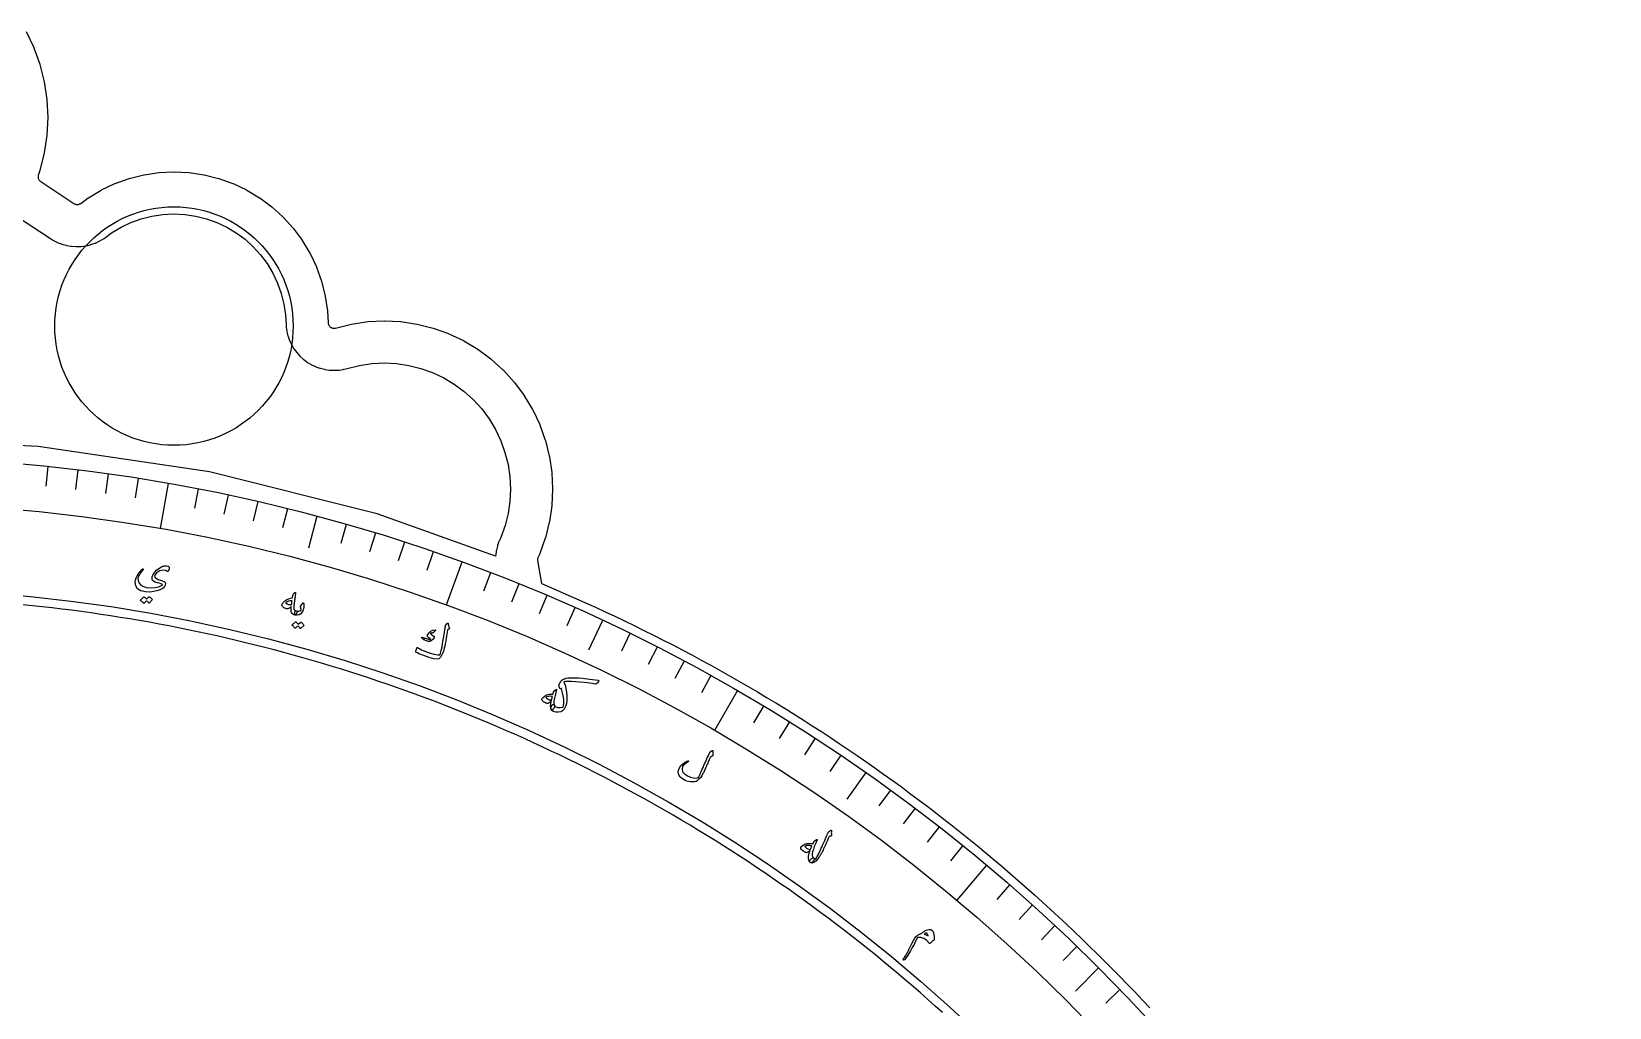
# Model space of a CAD drawing. Header units: millimetres. Extents: x -88 to 88, y -88 to 114.
# Drawn here: x 8.3 to 87.6, y 59.9 to 108.9 of the extents above; entities that cross this region are included whole.
import ezdxf

# ---------------------------------------------------------------- set-up
doc = ezdxf.new("R2010")
doc.units = ezdxf.units.MM
for name, color, linetype in [('CUT_INNER', 6, 'Continuous'), ('CUT_OUTER', 1, 'Continuous'), ('ENGRAVE', 7, 'Continuous'), ('ENGRAVE_FINE', 8, 'Continuous'), ('TEXT', 5, 'Continuous')]:
    doc.layers.add(name, color=color, linetype=linetype)

msp = doc.modelspace()

# ---------------------------------------------------------------- linework, layer by layer
at = {"layer": 'CUT_INNER'}
msp.add_lwpolyline([(54.0739, 59.6614), (53.7068, 59.9921), (53.3377, 60.3205), (52.9666, 60.6466), (52.5935, 60.9705), (52.2184, 61.292), (51.8413, 61.6113), (51.4623, 61.9282), (51.0813, 62.2428), (50.6985, 62.5551), (50.3137, 62.865), (49.927, 63.1725), (49.5384, 63.4777), (49.148, 63.7804), (48.7557, 64.0808), (48.3616, 64.3787), (47.9657, 64.6743), (47.568, 64.9674), (47.1684, 65.258), (46.7671, 65.5462), (46.3641, 65.8319), (45.9593, 66.1152), (45.5527, 66.3959), (45.1445, 66.6742), (44.7345, 66.9499), (44.3229, 67.2232), (43.9096, 67.4939), (43.4946, 67.762), (43.078, 68.0276), (42.6598, 68.2907), (42.24, 68.5511), (41.8185, 68.809), (41.3956, 69.0643), (40.971, 69.317), (40.5449, 69.5671), (40.1173, 69.8146), (39.6882, 70.0594), (39.2575, 70.3016), (38.8254, 70.5412), (38.3919, 70.7781), (37.9569, 71.0123), (37.5204, 71.2439), (37.0826, 71.4727), (36.6433, 71.6989), (36.2027, 71.9224), (35.7607, 72.1432), (35.3174, 72.3613), (34.8727, 72.5766), (34.4267, 72.7892), (33.9795, 72.9991), (33.5309, 73.2062), (33.0811, 73.4106), (32.63, 73.6122), (32.1777, 73.811), (31.7242, 74.007), (31.2695, 74.2003), (30.8137, 74.3908), (30.3566, 74.5784), (29.8985, 74.7633), (29.4392, 74.9454), (28.9787, 75.1246), (28.5172, 75.301), (28.0547, 75.4745), (27.591, 75.6453), (27.1264, 75.8131), (26.6607, 75.9781), (26.194, 76.1403), (25.7263, 76.2996), (25.2577, 76.456), (24.7881, 76.6095), (24.3175, 76.7602), (23.8461, 76.908), (23.3737, 77.0528), (22.9005, 77.1948), (22.4264, 77.3339), (21.9515, 77.47), (21.4757, 77.6032), (20.9991, 77.7336), (20.5218, 77.8609), (20.0437, 77.9854), (19.5648, 78.1069), (19.0851, 78.2255), (18.6048, 78.3411), (18.1238, 78.4538), (17.642, 78.5635), (17.1596, 78.6703), (16.6766, 78.7741), (16.1929, 78.875), (15.7087, 78.9728), (15.2238, 79.0677), (14.7384, 79.1597), (14.2524, 79.2486), (13.7659, 79.3346), (13.2788, 79.4175), (12.7913, 79.4975), (12.3032, 79.5745), (11.8147, 79.6485), (11.3258, 79.7195), (10.8364, 79.7875), (10.3467, 79.8525), (9.8565, 79.9145), (9.366, 79.9734), (8.8751, 80.0294), (8.3839, 80.0823), (7.8923, 80.1323)], dxfattribs=at)
msp.add_circle((15.488, 94.1173), 5.984, dxfattribs=at)
at = {"layer": 'CUT_OUTER'}
msp.add_lwpolyline([(8.0745, 108.8969), (8.4522, 108.0983), (8.4578, 108.0847), (8.7554, 107.253), (8.7597, 107.2389), (8.9744, 106.3819), (8.9772, 106.3675), (9.1069, 105.4937), (9.1083, 105.479), (9.1516, 104.5967), (9.1516, 104.582), (9.1083, 103.6996), (9.1069, 103.685), (8.9772, 102.8112), (8.9744, 102.7967), (8.7597, 101.9398), (8.7554, 101.9257), (8.6809, 101.7173), (8.6726, 101.6901), (8.6669, 101.6622), (8.6639, 101.6338), (8.6635, 101.6053), (8.6659, 101.5769), (8.671, 101.5489), (8.6787, 101.5215), (8.689, 101.4949), (8.7017, 101.4694), (8.7169, 101.4453), (8.7342, 101.4226), (8.7536, 101.4018), (8.7749, 101.3828), (8.7979, 101.366), (10.4623, 100.2657), (10.4886, 100.2502), (10.5163, 100.2374), (10.5452, 100.2275), (10.575, 100.2206), (10.6053, 100.2168), (10.6358, 100.216), (10.6663, 100.2184), (10.6963, 100.2239), (10.7257, 100.2324), (10.754, 100.2438), (10.781, 100.258), (10.8064, 100.275), (11.1797, 100.5518), (11.192, 100.56), (11.8312, 100.9431), (11.8442, 100.9501), (12.5178, 101.2687), (12.5314, 101.2743), (13.2331, 101.5254), (13.2472, 101.5297), (13.9701, 101.7107), (13.9845, 101.7136), (14.7217, 101.823), (14.7363, 101.8244), (15.4806, 101.861), (15.4954, 101.861), (16.2397, 101.8244), (16.2543, 101.823), (16.9915, 101.7136), (17.0059, 101.7107), (17.7288, 101.5297), (17.7429, 101.5254), (18.4446, 101.2743), (18.4582, 101.2687), (19.1318, 100.9501), (19.1448, 100.9431), (19.784, 100.56), (19.7963, 100.5518), (20.3948, 100.1079), (20.4062, 100.0986), (20.9584, 99.5981), (20.9688, 99.5877), (21.4692, 99.0355), (21.4786, 99.0242), (21.9225, 98.4256), (21.9307, 98.4134), (22.3138, 97.7741), (22.3207, 97.7612), (22.6394, 97.0875), (22.645, 97.0739), (22.8961, 96.3722), (22.9003, 96.3582), (23.0814, 95.6353), (23.0843, 95.6208), (23.1936, 94.8837), (23.1951, 94.869), (23.2233, 94.2939), (23.2262, 94.2646), (23.232, 94.2357), (23.2405, 94.2076), (23.2518, 94.1804), (23.2656, 94.1544), (23.282, 94.1299), (23.3007, 94.1072), (23.3215, 94.0863), (23.3443, 94.0677), (23.3687, 94.0513), (23.3947, 94.0374), (23.4219, 94.0262), (23.4501, 94.0176), (23.4789, 94.0119), (23.5082, 94.009), (23.5377, 94.009), (23.567, 94.0119), (23.5959, 94.0176), (24.3927, 94.2172), (24.4072, 94.2201), (25.2127, 94.3396), (25.2273, 94.341), (26.0406, 94.381), (26.0554, 94.381), (26.8687, 94.341), (26.8833, 94.3396), (27.6888, 94.2201), (27.7033, 94.2172), (28.4932, 94.0194), (28.5073, 94.0151), (29.274, 93.7407), (29.2876, 93.7351), (30.0237, 93.387), (30.0367, 93.38), (30.7351, 92.9614), (30.7474, 92.9532), (31.4014, 92.4681), (31.4128, 92.4588), (32.0162, 91.9119), (32.0266, 91.9015), (32.5734, 91.2981), (32.5828, 91.2868), (33.0679, 90.6327), (33.076, 90.6205), (33.4947, 89.922), (33.5016, 89.909), (33.8498, 89.1729), (33.8554, 89.1593), (34.1298, 88.3926), (34.134, 88.3785), (34.3319, 87.5886), (34.3348, 87.5742), (34.4542, 86.7687), (34.4557, 86.754), (34.4956, 85.9407), (34.4956, 85.926), (34.4557, 85.1126), (34.4542, 85.098), (34.3348, 84.2925), (34.3319, 84.2781), (34.134, 83.4882), (34.1298, 83.4741), (33.8554, 82.7074), (33.8498, 82.6938), (33.7693, 82.5236), (33.7577, 82.4955), (33.749, 82.4664), (33.7433, 82.4367), (33.7407, 82.4064), (33.7411, 82.3761), (33.7446, 82.346), (33.9368, 81.1925), (34.1744, 81.0932), (34.6713, 80.882), (35.1669, 80.6678), (35.6612, 80.4505), (36.1542, 80.2301), (36.6458, 80.0068), (37.136, 79.7804), (37.6248, 79.5511), (38.1123, 79.3187), (38.5982, 79.0834), (39.0827, 78.845), (39.5658, 78.6037), (40.0474, 78.3595), (40.5274, 78.1123), (41.0059, 77.8621), (41.4829, 77.6091), (41.9583, 77.3531), (42.4322, 77.0942), (42.9044, 76.8324), (43.375, 76.5677), (43.844, 76.3001), (44.3114, 76.0296), (44.7771, 75.7563), (45.241, 75.4801), (45.7033, 75.2011), (46.1639, 74.9193), (46.6227, 74.6346), (47.0798, 74.3471), (47.5351, 74.0568), (47.9886, 73.7638), (48.4403, 73.4679), (48.8902, 73.1693), (49.3382, 72.868), (49.7844, 72.5639), (50.2287, 72.257), (50.6711, 71.9475), (51.1116, 71.6352), (51.5502, 71.3202), (51.9869, 71.0026), (52.4215, 70.6823), (52.8543, 70.3593), (53.285, 70.0336), (53.7137, 69.7054), (54.1404, 69.3745), (54.565, 69.041), (54.9876, 68.7049), (55.4082, 68.3662), (55.8266, 68.0249), (56.243, 67.6811), (56.6572, 67.3347), (57.0693, 66.9858), (57.4792, 66.6344), (57.887, 66.2804), (58.2926, 65.924), (58.696, 65.5651), (59.0972, 65.2037), (59.4962, 64.8399), (59.8929, 64.4736), (60.2874, 64.1049), (60.6796, 63.7337), (61.0695, 63.3602), (61.4571, 62.9843), (61.8424, 62.606), (62.2254, 62.2254), (62.606, 61.8424), (62.9843, 61.4571), (63.3602, 61.0695), (63.7337, 60.6796), (64.1049, 60.2874), (64.4736, 59.8929)], dxfattribs=at)
at = {"layer": 'ENGRAVE'}
for points in [[(7.6332, 99.6042), (9.2975, 98.5039), (9.3887, 98.4469), (9.415, 98.4313), (9.6055, 98.3316), (9.6333, 98.3188), (9.8329, 98.239), (9.8618, 98.2291), (10.0686, 98.17), (10.0983, 98.1631), (10.31, 98.1253), (10.3403, 98.1215), (10.5547, 98.1054), (10.5853, 98.1046), (10.8002, 98.1105), (10.8307, 98.1128), (11.0439, 98.1405), (11.074, 98.1459), (11.2833, 98.1951), (11.3126, 98.2036), (11.5159, 98.2738), (11.5442, 98.2852), (11.7393, 98.3757), (11.7663, 98.39), (11.9511, 98.4998), (11.9766, 98.5167), (12.0645, 98.5786), (12.3553, 98.7943), (12.8297, 99.0792), (13.3289, 99.3159), (13.8488, 99.5025), (14.3846, 99.6372), (14.9309, 99.7188), (15.4827, 99.7464), (16.0344, 99.7198), (16.5809, 99.6393), (17.1169, 99.5056), (17.6372, 99.32), (18.1368, 99.0843), (18.6109, 98.8007), (19.0549, 98.4721), (19.4646, 98.1015), (19.836, 97.6925), (20.1654, 97.2491), (20.4499, 96.7756), (20.6866, 96.2764), (20.8732, 95.7565), (21.0079, 95.2208), (21.0895, 94.6741), (21.114, 94.1877), (21.1215, 94.0869), (21.1244, 94.0576), (21.1548, 93.8526), (21.1605, 93.8237), (21.2109, 93.6226), (21.2194, 93.5945), (21.2893, 93.3993), (21.3005, 93.3721), (21.3891, 93.1848), (21.403, 93.1588), (21.5096, 92.981), (21.5259, 92.9565), (21.6494, 92.7901), (21.6681, 92.7673), (21.8073, 92.6137), (21.8281, 92.5929), (21.9817, 92.4537), (22.0044, 92.4351), (22.1709, 92.3116), (22.1954, 92.2952), (22.3731, 92.1887), (22.3991, 92.1748), (22.5865, 92.0862), (22.6137, 92.0749), (22.8088, 92.0051), (22.837, 91.9966), (23.038, 91.9462), (23.0669, 91.9404), (23.2719, 91.91), (23.3012, 91.9072), (23.5082, 91.897), (23.5377, 91.897), (23.7447, 91.9072), (23.774, 91.91), (23.979, 91.9404), (24.0079, 91.9462), (24.109, 91.9689), (24.8062, 92.1435), (25.4218, 92.2354), (26.0425, 92.2664), (26.6633, 92.2365), (27.2781, 92.1458), (27.8811, 91.9953), (28.4665, 91.7865), (29.0285, 91.5212), (29.5619, 91.2022), (30.0614, 90.8324), (30.5223, 90.4154), (30.94, 89.9553), (31.3107, 89.4564), (31.6307, 88.9236), (31.8969, 88.362), (32.1068, 87.777), (32.2583, 87.1743), (32.3501, 86.5596), (32.3811, 85.9388), (32.3511, 85.3181), (32.2605, 84.7032), (32.11, 84.1002), (31.9002, 83.5122), (31.8569, 83.4198), (31.8168, 83.3289), (31.8053, 83.3008), (31.7339, 83.0996), (31.7253, 83.0705), (31.6746, 82.863), (31.6689, 82.8332), (31.6395, 82.6217), (31.6368, 82.5915), (31.6357, 82.5619), (25.6902, 84.6892), (17.2655, 86.7995), (8.6745, 88.0738), (0, 88.5)], [(15.2031, 86.2211), (14.803, 83.9523)], [(22.6599, 84.568), (22.234, 82.9784)], [(29.9443, 82.2712), (29.1563, 80.1063)], [(37.0007, 79.3483), (36.3053, 77.8569)], [(43.7756, 75.8216), (42.6237, 73.8264)], [(50.2173, 71.7177), (49.2734, 70.3697)], [(56.2768, 67.0681), (54.7959, 65.3033)], [(61.908, 61.908), (60.7444, 60.7444)]]:
    msp.add_lwpolyline(points, dxfattribs=at)
for radius in [87.5512, 85.2474, 80.9688]:
    msp.add_circle((0, 0), radius, dxfattribs=at)
at = {"layer": 'ENGRAVE_FINE'}
for points in [[(9.1516, 87.0716), (9.0484, 86.0896)], [(10.6698, 86.8986), (10.5495, 85.9186)], [(12.1848, 86.6992), (12.0474, 85.7214)], [(13.696, 86.4733), (13.5416, 85.4981)], [(16.7056, 85.9426), (16.5172, 84.9734)], [(18.2029, 85.638), (17.9976, 84.6722)], [(19.6947, 85.3073), (19.4726, 84.3452)], [(21.1806, 84.9506), (20.9417, 83.9925)], [(24.1324, 84.1596), (23.8602, 83.2105)], [(25.5975, 83.7256), (25.3088, 82.7814)], [(27.0548, 83.2661), (26.7497, 82.3271)], [(28.5039, 82.7813), (28.1824, 81.8477)], [(31.3755, 81.7361), (31.0217, 80.8143)], [(32.7973, 81.1761), (32.4274, 80.2606)], [(34.209, 80.5913), (33.8232, 79.6824)], [(35.6103, 79.982), (35.2087, 79.08)], [(38.3799, 78.6905), (37.9471, 77.8031)], [(39.7474, 78.0087), (39.2992, 77.1289)], [(41.1028, 77.3031), (40.6393, 76.4313)], [(42.4457, 76.574), (41.967, 75.7104)], [(45.0922, 75.046), (44.5837, 74.1997)], [(46.3951, 74.2476), (45.8718, 73.4103)], [(47.6838, 73.4266), (47.146, 72.5985)], [(48.958, 72.5832), (48.4059, 71.7647)], [(51.4613, 70.8304), (50.8809, 70.0316)], [(52.6896, 69.9215), (52.0954, 69.133)], [(53.9019, 68.9913), (53.294, 68.2132)], [(55.0978, 68.0401), (54.4764, 67.2727)], [(57.4388, 66.0757), (56.791, 65.3306)], [(58.5832, 65.0632), (57.9225, 64.3295)], [(59.7098, 64.0309), (59.0364, 63.3088)], [(60.8182, 62.9791), (60.1323, 62.2688)], [(62.9791, 60.8182), (62.2688, 60.1323)]]:
    msp.add_lwpolyline(points, dxfattribs=at)
at = {"layer": 'TEXT'}
for points in [[(15.1486, 81.8037), (15.0749, 81.8444), (14.9873, 81.8616), (14.8861, 81.8552), (14.7712, 81.8252), (14.6956, 81.7904), (14.6296, 81.7444), (14.5732, 81.6873), (14.5265, 81.619), (14.5206, 81.6048), (14.5175, 81.5894), (14.5174, 81.5729), (14.5202, 81.5552), (14.5493, 81.4965), (14.6067, 81.446), (14.6923, 81.4034), (14.806, 81.3687), (14.9184, 81.3355), (14.9976, 81.2979), (15.0435, 81.2561), (15.0562, 81.2101), (15.042, 81.1214), (15.0102, 81.046), (14.9606, 80.9838), (14.8934, 80.9349), (14.6922, 80.8445), (14.4856, 80.7882), (14.2735, 80.7658), (14.0555, 80.7773), (13.8251, 80.8339), (13.6626, 80.9346), (13.5677, 81.0797), (13.5406, 81.2695), (13.5538, 81.3689), (13.5859, 81.474), (13.637, 81.5846), (13.7071, 81.7007), (13.7302, 81.7324), (13.7534, 81.7629), (13.777, 81.792), (13.8008, 81.8198), (13.825, 81.8464), (13.8499, 81.872), (13.8753, 81.8966), (13.9014, 81.9201), (13.9149, 81.9293), (13.926, 81.9321), (13.9348, 81.9284), (13.9412, 81.9183), (13.9437, 81.9066), (13.9429, 81.8955), (13.9388, 81.885), (13.9313, 81.875), (13.8042, 81.7312), (13.7207, 81.5961), (13.6806, 81.47), (13.6835, 81.3528), (13.7342, 81.2214), (13.8238, 81.1194), (13.9522, 81.0468), (14.1196, 81.0035), (14.3401, 80.9827), (14.544, 80.9927), (14.7314, 81.0338), (14.9024, 81.1059), (14.9132, 81.1127), (14.9182, 81.1205), (14.9175, 81.1294), (14.9111, 81.1393), (14.8816, 81.161), (14.8279, 81.1846), (14.7499, 81.21), (14.6477, 81.2373), (14.5444, 81.2693), (14.4681, 81.3082), (14.4188, 81.3541), (14.3966, 81.4071), (14.3923, 81.4655), (14.3987, 81.5249), (14.4159, 81.5851), (14.4439, 81.6462), (14.5203, 81.7625), (14.616, 81.865), (14.7311, 81.9536), (14.8657, 82.0282), (14.901, 82.0453), (14.9348, 82.0594), (14.9673, 82.0707), (14.9982, 82.0792), (15.0276, 82.0849), (15.0552, 82.0881), (15.0812, 82.0888), (15.1054, 82.087), (15.1966, 82.0613), (15.246, 82.0103), (15.2536, 81.9343), (15.2194, 81.8332), (15.203, 81.8073), (15.1857, 81.7937), (15.1676, 81.7926), (15.1486, 81.8037)], [(14.2215, 80.5283), (14.225, 80.5308), (14.2295, 80.5319), (14.235, 80.5316), (14.2415, 80.5298), (14.2634, 80.5167), (14.2844, 80.5028), (14.3045, 80.4882), (14.3237, 80.4727), (14.3421, 80.4563), (14.3599, 80.4388), (14.3769, 80.4201), (14.3933, 80.4003), (14.3961, 80.3946), (14.3968, 80.389), (14.3954, 80.3835), (14.3918, 80.3781), (14.2446, 80.2143), (14.241, 80.2124), (14.2364, 80.2133), (14.2308, 80.2168), (14.224, 80.223), (14.2196, 80.2284), (14.2122, 80.236), (14.2018, 80.2459), (14.1885, 80.258), (14.172, 80.2725), (14.1523, 80.2897), (14.1294, 80.3094), (14.1032, 80.3317), (13.9877, 80.2045), (13.9828, 80.2009), (13.9772, 80.2008), (13.9711, 80.2042), (13.9643, 80.2111), (13.9585, 80.2171), (13.9492, 80.2262), (13.9364, 80.2385), (13.9202, 80.2538), (13.9003, 80.2722), (13.8762, 80.2938), (13.8482, 80.3187), (13.816, 80.3467), (13.8129, 80.351), (13.8119, 80.3549), (13.813, 80.3584), (13.8161, 80.3616), (13.9637, 80.5185), (13.9672, 80.521), (13.9717, 80.5221), (13.9772, 80.5218), (13.9836, 80.52), (14.0025, 80.51), (14.0206, 80.4989), (14.0379, 80.4869), (14.0544, 80.474), (14.0701, 80.4602), (14.0851, 80.4458), (14.0994, 80.4307), (14.1129, 80.415)], [(21.5603, 80.737), (21.5783, 80.7481), (21.5899, 80.7469), (21.5949, 80.7335), (21.5935, 80.7077), (21.5912, 80.6926), (21.5883, 80.6716), (21.5848, 80.6446), (21.5806, 80.6118), (21.5757, 80.5729), (21.5696, 80.5275), (21.5625, 80.4758), (21.5542, 80.4176), (21.5462, 80.3604), (21.5389, 80.3093), (21.5325, 80.2641), (21.5268, 80.2249), (21.522, 80.1919), (21.5181, 80.1652), (21.5151, 80.1447), (21.513, 80.1305), (21.5019, 80.0407), (21.5013, 79.9687), (21.5112, 79.9145), (21.5317, 79.8783), (21.5485, 79.8618), (21.5705, 79.848), (21.5977, 79.837), (21.6301, 79.8287), (21.6484, 79.8204), (21.6605, 79.8071), (21.6665, 79.7887), (21.6663, 79.7654), (21.6613, 79.7385), (21.6532, 79.7122), (21.642, 79.6864), (21.6278, 79.661), (21.6128, 79.6403), (21.5986, 79.6256), (21.585, 79.6172), (21.5722, 79.6149), (21.5105, 79.6323), (21.4602, 79.6579), (21.4214, 79.692), (21.3939, 79.7344), (21.3763, 79.7905), (21.3681, 79.8604), (21.3691, 79.944), (21.3796, 80.0414), (21.3309, 79.9934), (21.2848, 79.9578), (21.2415, 79.9345), (21.2008, 79.9235), (21.1702, 79.9238), (21.1359, 79.9298), (21.0976, 79.9417), (21.0555, 79.9593), (21.0121, 79.9819), (20.9766, 80.0042), (20.9489, 80.0264), (20.9291, 80.0484), (20.9149, 80.073), (20.9075, 80.0967), (20.9068, 80.1196), (20.9129, 80.1417), (20.9256, 80.168), (20.943, 80.1962), (20.965, 80.2264), (20.9917, 80.2585), (21.0204, 80.2903), (21.0447, 80.3152), (21.0648, 80.3333), (21.0805, 80.3446), (21.1621, 80.3862), (21.2489, 80.4225), (21.3408, 80.4535), (21.4377, 80.4793), (21.4467, 80.5258), (21.455, 80.5658), (21.4625, 80.5993), (21.4692, 80.6263), (21.4765, 80.6485), (21.486, 80.6677), (21.4975, 80.6837), (21.511, 80.6967)], [(21.4158, 80.3298), (21.3215, 80.3232), (21.2386, 80.3062), (21.167, 80.2788), (21.1067, 80.241), (21.1018, 80.235), (21.1003, 80.2287), (21.1022, 80.2222), (21.1076, 80.2154), (21.1297, 80.1982), (21.1544, 80.183), (21.182, 80.1698), (21.2122, 80.1585), (21.2452, 80.1492), (21.281, 80.1418), (21.3195, 80.1365), (21.3608, 80.133), (21.3674, 80.1333), (21.3747, 80.1351), (21.3827, 80.1382), (21.3914, 80.1427), (21.3951, 80.1626), (21.3987, 80.1834), (21.4021, 80.2053), (21.4052, 80.2282), (21.4082, 80.252), (21.4109, 80.277), (21.4134, 80.3029), (21.4158, 80.3298)], [(21.8506, 80.0774), (21.9574, 80.2064), (21.9717, 80.2199), (21.9837, 80.2228), (21.9934, 80.2152), (22.0009, 80.197), (22.01, 80.1463), (22.0138, 80.0949), (22.0123, 80.0429), (22.0055, 79.9903), (21.9932, 79.9368), (21.9751, 79.8822), (21.9513, 79.8264), (21.9218, 79.7695), (21.8547, 79.6785), (21.7741, 79.6225), (21.68, 79.6013), (21.5722, 79.6149), (21.5623, 79.6257), (21.5562, 79.6518), (21.5539, 79.693), (21.5553, 79.7495), (21.5593, 79.7789), (21.5664, 79.802), (21.5765, 79.8189), (21.5897, 79.8295), (21.5987, 79.8325), (21.6085, 79.8333), (21.619, 79.8321), (21.6301, 79.8287), (21.6963, 79.813), (21.7569, 79.8109), (21.812, 79.8223), (21.8617, 79.8473), (21.8642, 79.8496), (21.8658, 79.8532), (21.8665, 79.8579), (21.8662, 79.8639), (21.8661, 79.9), (21.8616, 79.9379), (21.8529, 79.9776), (21.8398, 80.0191), (21.836, 80.0345), (21.8366, 80.0493), (21.8414, 80.0636), (21.8506, 80.0774)], [(21.8501, 79.2507), (21.8538, 79.2528), (21.8584, 79.2535), (21.8639, 79.2526), (21.8702, 79.2502), (21.8909, 79.2351), (21.9107, 79.2193), (21.9294, 79.2027), (21.9472, 79.1855), (21.9641, 79.1674), (21.9802, 79.1483), (21.9955, 79.1281), (22.0101, 79.1068), (22.0124, 79.1009), (22.0125, 79.0952), (22.0106, 79.0899), (22.0065, 79.0848), (21.8439, 78.9358), (21.8402, 78.9342), (21.8357, 78.9355), (21.8303, 78.9395), (21.8242, 78.9463), (21.8202, 78.9521), (21.8136, 78.9604), (21.8041, 78.9713), (21.7919, 78.9846), (21.7767, 79.0007), (21.7586, 79.0196), (21.7375, 79.0415), (21.7134, 79.0662), (21.5859, 78.9506), (21.5807, 78.9474), (21.5751, 78.9478), (21.5693, 78.9518), (21.5632, 78.9593), (21.5579, 78.9659), (21.5494, 78.9758), (21.5378, 78.9892), (21.523, 79.006), (21.5048, 79.0263), (21.4828, 79.0501), (21.457, 79.0775), (21.4274, 79.1085), (21.4247, 79.113), (21.4241, 79.117), (21.4255, 79.1205), (21.4289, 79.1234), (21.5912, 79.2655), (21.5949, 79.2676), (21.5995, 79.2683), (21.605, 79.2675), (21.6113, 79.2651), (21.6292, 79.2533), (21.6463, 79.2406), (21.6625, 79.227), (21.6778, 79.2125), (21.6922, 79.1973), (21.7059, 79.1815), (21.7188, 79.1651), (21.7309, 79.1482)], [(29.2545, 79.1788), (29.2586, 79.1492), (29.2637, 79.1206), (29.2699, 79.0932), (29.2771, 79.0668), (29.2856, 79.0414), (29.2954, 79.017), (29.3065, 78.9936), (29.319, 78.9712), (29.3228, 78.9598), (29.3214, 78.9487), (29.3147, 78.9379), (29.3028, 78.9274), (29.235, 78.8738), (29.2281, 78.8678), (29.2228, 78.8625), (29.2191, 78.858), (29.217, 78.8542), (29.1861, 78.6528), (29.1566, 78.4713), (29.1288, 78.3097), (29.1027, 78.1681), (29.0782, 78.0464), (29.0553, 77.9451), (29.0339, 77.864), (29.0142, 77.8031), (28.972, 77.6901), (28.9567, 77.6551), (28.9395, 77.6205), (28.9206, 77.5864), (28.8999, 77.5529), (28.8773, 77.5199), (28.8526, 77.4874), (28.8259, 77.4556), (28.7971, 77.4244), (28.7076, 77.3954), (28.5414, 77.4147), (28.2984, 77.4818), (27.9782, 77.5959), (27.8796, 77.6353), (27.7892, 77.6742), (27.7071, 77.7127), (27.6332, 77.7507), (27.6272, 77.7563), (27.6238, 77.7626), (27.6229, 77.7696), (27.6245, 77.7773), (27.635, 77.8136), (27.6448, 77.8465), (27.654, 77.8761), (27.6624, 77.9023), (27.6702, 77.9255), (27.6775, 77.9459), (27.6844, 77.9635), (27.6907, 77.9784), (27.6948, 77.9866), (27.6995, 77.9903), (27.7049, 77.9895), (27.711, 77.9843), (27.7593, 77.9487), (27.8246, 77.9118), (27.9071, 77.8736), (28.0067, 77.8341), (28.3075, 77.7254), (28.5477, 77.6537), (28.7277, 77.6196), (28.8476, 77.6236), (28.8735, 77.6938), (28.9066, 77.8267), (28.9469, 78.0223), (28.994, 78.2806), (29.0389, 78.5401), (29.0719, 78.7366), (29.0932, 78.8703), (29.1028, 78.941), (29.1048, 78.9606), (29.1068, 78.9789), (29.1086, 78.9959), (29.1102, 79.0117), (29.1117, 79.0261), (29.1129, 79.0389), (29.1139, 79.0502), (29.1146, 79.0599), (29.1176, 79.0806), (29.1238, 79.0992), (29.1331, 79.1155), (29.1457, 79.1298), (29.2227, 79.2011), (29.2285, 79.2056), (29.2339, 79.2081), (29.2389, 79.2084), (29.2434, 79.2065), (29.2479, 79.2014), (29.2512, 79.1951), (29.2534, 79.1876), (29.2545, 79.1788)], [(28.6072, 78.8706), (28.6114, 78.8685), (28.6146, 78.8654), (28.6167, 78.8613), (28.6179, 78.8563), (28.6175, 78.8524), (28.6163, 78.8483), (28.6145, 78.8443), (28.612, 78.8401), (28.5185, 78.7353), (28.508, 78.725), (28.4982, 78.7177), (28.4893, 78.7134), (28.481, 78.7122), (28.4487, 78.7145), (28.4198, 78.7127), (28.3944, 78.7067), (28.3724, 78.6965), (28.3662, 78.6892), (28.3673, 78.6787), (28.3758, 78.6648), (28.3917, 78.6476), (28.4032, 78.6384), (28.4151, 78.6294), (28.4276, 78.6204), (28.4407, 78.6116), (28.4544, 78.6029), (28.469, 78.5942), (28.4844, 78.5855), (28.5006, 78.5768), (28.5509, 78.5309), (28.5516, 78.4738), (28.5028, 78.4057), (28.4045, 78.3263), (28.3683, 78.3052), (28.3351, 78.2906), (28.3048, 78.2824), (28.2776, 78.2806), (28.2498, 78.2846), (28.2133, 78.2953), (28.1681, 78.3127), (28.1141, 78.3369), (28.0868, 78.3498), (28.0612, 78.363), (28.0374, 78.3766), (28.0153, 78.3906), (27.9948, 78.4044), (27.9758, 78.4177), (27.9582, 78.4305), (27.9421, 78.4428), (27.9331, 78.453), (27.9277, 78.463), (27.9257, 78.4726), (27.9273, 78.4821), (27.932, 78.4907), (27.9386, 78.4956), (27.9473, 78.497), (27.958, 78.4946), (27.9912, 78.4852), (28.0287, 78.474), (28.0705, 78.4609), (28.1165, 78.4458), (28.2023, 78.4178), (28.2704, 78.399), (28.3209, 78.3895), (28.3537, 78.3892), (28.3584, 78.3906), (28.3618, 78.3935), (28.3637, 78.3979), (28.3642, 78.4037), (28.3633, 78.4078), (28.3607, 78.4122), (28.3561, 78.4169), (28.3497, 78.422), (28.2881, 78.4626), (28.2628, 78.4809), (28.2424, 78.5), (28.2269, 78.52), (28.2163, 78.5408), (28.209, 78.5633), (28.2076, 78.5844), (28.2119, 78.6041), (28.2219, 78.6224), (28.3115, 78.738), (28.4056, 78.8179), (28.5042, 78.8621), (28.6072, 78.8706)], [(36.7784, 76.3429), (36.8033, 76.3359), (36.815, 76.3233), (36.8135, 76.305), (36.7988, 76.2812), (36.7269, 76.1956), (36.7073, 76.1744), (36.6886, 76.1595), (36.6709, 76.1509), (36.6542, 76.1487), (36.3604, 76.1888), (36.0933, 76.2211), (35.853, 76.246), (35.6395, 76.2636), (35.4528, 76.2739), (35.2931, 76.2764), (35.1604, 76.2716), (35.0547, 76.2593), (35.1191, 76.0942), (35.1677, 75.9226), (35.2006, 75.7445), (35.2179, 75.5601), (35.2163, 75.3551), (35.191, 75.176), (35.1424, 75.0228), (35.0705, 74.8954), (35.0277, 74.8431), (34.9866, 74.8029), (34.9471, 74.7748), (34.9093, 74.7589), (34.7723, 74.7359), (34.6523, 74.7401), (34.549, 74.7716), (34.4625, 74.8305), (34.4318, 74.87), (34.4177, 74.9174), (34.4199, 74.9729), (34.4386, 75.0365), (34.4609, 75.0838), (34.485, 75.1154), (34.511, 75.1312), (34.5389, 75.1313), (34.5502, 75.1254), (34.563, 75.1147), (34.5773, 75.0993), (34.5932, 75.0792), (34.6651, 75.0104), (34.7616, 74.9729), (34.8827, 74.9665), (35.0286, 74.9911), (35.0585, 75.1824), (35.055, 75.4004), (35.0177, 75.6451), (34.9462, 75.9164), (34.943, 75.9218), (34.9384, 75.9248), (34.9324, 75.9253), (34.9249, 75.9235), (34.8909, 75.9148), (34.8832, 75.9134), (34.8767, 75.9152), (34.8714, 75.9202), (34.8671, 75.9284), (34.8142, 76.0989), (34.8159, 76.1093), (34.8247, 76.1306), (34.8405, 76.163), (34.8634, 76.2063), (34.8892, 76.2516), (34.913, 76.2878), (34.9346, 76.3148), (34.954, 76.3326), (34.983, 76.3534), (35.0115, 76.3719), (35.0395, 76.3884), (35.067, 76.4026), (35.0942, 76.4149), (35.121, 76.4252), (35.1475, 76.4337), (35.1736, 76.4403), (35.2935, 76.457), (35.4365, 76.4657), (35.6025, 76.4663), (35.7915, 76.4588), (36.0036, 76.4429), (36.2388, 76.4184), (36.4971, 76.3852), (36.7784, 76.3429)], [(34.5932, 75.0792), (34.6029, 75.0478), (34.5993, 75.012), (34.5826, 74.9717), (34.5528, 74.9271), (34.5117, 74.8804), (34.4785, 74.8536), (34.453, 74.8465), (34.4353, 74.8592), (34.4049, 74.9377), (34.3955, 75.0407), (34.4069, 75.1683), (34.4392, 75.3205), (34.3777, 75.2505), (34.324, 75.2026), (34.278, 75.1769), (34.2399, 75.1733), (34.2223, 75.1778), (34.2038, 75.1837), (34.1845, 75.1909), (34.1643, 75.1996), (34.1432, 75.2093), (34.1213, 75.2198), (34.0986, 75.231), (34.0749, 75.2429), (34.0343, 75.2661), (34.0033, 75.2867), (33.9818, 75.3047), (33.9699, 75.32), (33.9595, 75.3543), (33.9573, 75.3844), (33.9633, 75.4106), (33.9776, 75.4326), (34.0448, 75.4972), (34.1002, 75.5461), (34.1439, 75.5794), (34.1759, 75.597), (34.2138, 75.6102), (34.2529, 75.6216), (34.2929, 75.6311), (34.3341, 75.6388), (34.3766, 75.6447), (34.4208, 75.6487), (34.4668, 75.6509), (34.5145, 75.6513), (34.5431, 75.7438), (34.5491, 75.7629), (34.5564, 75.779), (34.5651, 75.7921), (34.5752, 75.8022), (34.6684, 75.8814), (34.684, 75.8893), (34.693, 75.8844), (34.6953, 75.8665), (34.6912, 75.8358), (34.665, 75.7438), (34.6416, 75.6592), (34.6208, 75.582), (34.6028, 75.5122), (34.5877, 75.4498), (34.576, 75.3948), (34.5678, 75.3473), (34.5629, 75.3071), (34.56, 75.2382), (34.564, 75.1772), (34.5751, 75.1242), (34.5932, 75.0792)], [(34.4871, 75.5259), (34.3815, 75.5351), (34.2908, 75.5301), (34.215, 75.5107), (34.1541, 75.4772), (34.1659, 75.4583), (34.1836, 75.4395), (34.2069, 75.4208), (34.2361, 75.4022), (34.2537, 75.3932), (34.2718, 75.3849), (34.2903, 75.3773), (34.3093, 75.3702), (34.3289, 75.3641), (34.3492, 75.3592), (34.3702, 75.3554), (34.3919, 75.3529), (34.4202, 75.3572), (34.4433, 75.3768), (34.4612, 75.4115), (34.4739, 75.4615), (34.4778, 75.4855), (34.4812, 75.5042), (34.4843, 75.5177), (34.4871, 75.5259)], [(42.5079, 72.8177), (42.5154, 72.822), (42.523, 72.8238), (42.5306, 72.8231), (42.5382, 72.8199), (42.5445, 72.8146), (42.5483, 72.8076), (42.5497, 72.7988), (42.5486, 72.7882), (42.5402, 72.7277), (42.537, 72.6731), (42.539, 72.6243), (42.5462, 72.5814), (42.5473, 72.5668), (42.5423, 72.5537), (42.5313, 72.542), (42.5142, 72.5317), (42.5047, 72.5274), (42.4956, 72.5233), (42.4869, 72.5193), (42.4787, 72.5154), (42.4709, 72.5117), (42.4638, 72.5085), (42.4572, 72.5055), (42.4512, 72.503), (42.4407, 72.4981), (42.4309, 72.4906), (42.4218, 72.4806), (42.4134, 72.4681), (42.3945, 72.4299), (42.3744, 72.3879), (42.3532, 72.3421), (42.3308, 72.2925), (42.3072, 72.2393), (42.2821, 72.1824), (42.2557, 72.1218), (42.2278, 72.0577), (42.2008, 71.9932), (42.175, 71.9328), (42.1504, 71.8765), (42.1269, 71.8244), (42.1046, 71.7762), (42.0836, 71.7317), (42.0639, 71.691), (42.0454, 71.6539), (41.9863, 71.5468), (41.9191, 71.4519), (41.8438, 71.3693), (41.7604, 71.2989), (41.6993, 71.2646), (41.624, 71.244), (41.5343, 71.237), (41.4304, 71.2436), (41.3238, 71.2608), (41.2282, 71.2847), (41.1436, 71.3153), (41.0699, 71.3526), (40.9051, 71.4802), (40.8156, 71.6217), (40.8014, 71.7774), (40.8627, 71.9474), (40.9376, 72.0575), (41.0321, 72.1533), (41.1461, 72.2348), (41.2799, 72.3018), (41.289, 72.3049), (41.297, 72.3055), (41.3038, 72.3035), (41.3096, 72.299), (41.3149, 72.2926), (41.318, 72.2864), (41.3192, 72.2802), (41.3182, 72.2742), (41.3154, 72.2661), (41.311, 72.2592), (41.3053, 72.2534), (41.298, 72.2489), (41.1943, 72.1815), (41.1141, 72.1194), (41.0572, 72.0628), (41.0236, 72.0116), (40.9941, 71.877), (41.0254, 71.7534), (41.1174, 71.6406), (41.2701, 71.5384), (41.4222, 71.4712), (41.5647, 71.4367), (41.6976, 71.4349), (41.8211, 71.4658), (41.8412, 71.5039), (41.8637, 71.5489), (41.8887, 71.6009), (41.9161, 71.6598), (41.9459, 71.7259), (41.978, 71.7993), (42.0125, 71.8801), (42.0492, 71.9683), (42.0881, 72.0587), (42.1267, 72.1475), (42.165, 72.2346), (42.2031, 72.3202), (42.241, 72.404), (42.279, 72.486), (42.3169, 72.5663), (42.3549, 72.6448), (42.3884, 72.7221), (42.3936, 72.7301), (42.3993, 72.7371), (42.4056, 72.7431), (42.4123, 72.7481)], [(47.547, 67.7222), (47.53, 67.6249), (47.5347, 67.5405), (47.5611, 67.469), (47.6093, 67.4104), (47.6219, 67.3935), (47.6267, 67.3724), (47.6236, 67.3471), (47.6127, 67.3176), (47.6051, 67.3031), (47.5968, 67.2888), (47.5879, 67.2746), (47.5783, 67.2605), (47.5678, 67.2468), (47.5564, 67.2338), (47.5439, 67.2215), (47.5305, 67.2099), (47.5067, 67.1921), (47.4861, 67.181), (47.4689, 67.1766), (47.4548, 67.179), (47.4216, 67.2025), (47.3938, 67.2311), (47.3715, 67.2649), (47.3547, 67.3038), (47.3389, 67.403), (47.347, 67.5204), (47.3789, 67.6561), (47.4346, 67.8099), (47.3614, 67.747), (47.2993, 67.7063), (47.2483, 67.6879), (47.2084, 67.6917), (47.191, 67.6997), (47.173, 67.7089), (47.1545, 67.7192), (47.1355, 67.7305), (47.1158, 67.7431), (47.0953, 67.7569), (47.0741, 67.7721), (47.052, 67.7885), (47.0125, 67.8201), (46.9835, 67.8465), (46.9651, 67.8678), (46.9574, 67.8841), (46.9512, 67.9201), (46.9537, 67.9509), (46.9649, 67.9765), (46.9847, 67.9968), (47.06, 68.051), (47.1208, 68.0912), (47.1672, 68.1175), (47.1991, 68.1298), (47.2365, 68.1379), (47.2762, 68.1438), (47.318, 68.1473), (47.3619, 68.1486), (47.4081, 68.1476), (47.4565, 68.1443), (47.507, 68.1387), (47.5597, 68.1308), (47.6039, 68.22), (47.6098, 68.2304), (47.6152, 68.2399), (47.6202, 68.2486), (47.6248, 68.2564), (47.6293, 68.2633), (47.6339, 68.2689), (47.6386, 68.2733), (47.6434, 68.2765), (47.7501, 68.3431), (47.7672, 68.3499), (47.7753, 68.3435), (47.7746, 68.3238), (47.7649, 68.2907), (47.7281, 68.2132), (47.6942, 68.1374), (47.6631, 68.0634), (47.635, 67.9911), (47.6094, 67.9207), (47.5862, 67.8525), (47.5654, 67.7863), (47.547, 67.7222)], [(48.4533, 68.8088), (48.4638, 68.8159), (48.4737, 68.8193), (48.4829, 68.8191), (48.4914, 68.8152), (48.4973, 68.8093), (48.5009, 68.8016), (48.5022, 68.7923), (48.5011, 68.7812), (48.4903, 68.7276), (48.4865, 68.6762), (48.4897, 68.6271), (48.4997, 68.5803), (48.5008, 68.562), (48.4955, 68.5464), (48.4837, 68.5334), (48.4654, 68.5232), (48.4545, 68.5188), (48.4436, 68.5145), (48.4325, 68.5103), (48.4213, 68.5061), (48.4101, 68.502), (48.399, 68.4978), (48.3881, 68.4935), (48.3772, 68.489), (48.3646, 68.4688), (48.3357, 68.4076), (48.2905, 68.3057), (48.2288, 68.163), (48.195, 68.0844), (48.1629, 68.011), (48.1324, 67.9425), (48.1036, 67.8792), (48.0764, 67.8211), (48.0508, 67.7684), (48.0268, 67.7212), (48.0044, 67.6795), (47.9824, 67.6408), (47.9596, 67.6026), (47.9361, 67.565), (47.9119, 67.5279), (47.8868, 67.4912), (47.8607, 67.4548), (47.8338, 67.4186), (47.8059, 67.3828), (47.704, 67.2685), (47.6118, 67.1968), (47.5292, 67.1676), (47.4563, 67.181), (47.4286, 67.1994), (47.4124, 67.2225), (47.4077, 67.2503), (47.4145, 67.2827), (47.4297, 67.3159), (47.45, 67.3458), (47.4755, 67.3724), (47.5062, 67.3958), (47.5385, 67.4146), (47.5661, 67.4235), (47.5891, 67.4226), (47.6073, 67.4118), (47.6199, 67.4014), (47.6313, 67.3922), (47.6414, 67.384), (47.6502, 67.377), (47.658, 67.3712), (47.6651, 67.3668), (47.6715, 67.3638), (47.6773, 67.3623), (47.7074, 67.3858), (47.7426, 67.4291), (47.7828, 67.4923), (47.828, 67.5752), (47.8533, 67.6256), (47.8816, 67.6839), (47.9128, 67.7501), (47.9469, 67.8243), (47.9841, 67.9063), (48.0247, 67.9964), (48.0686, 68.0945), (48.1159, 68.2006), (48.1618, 68.3044), (48.202, 68.3958), (48.2363, 68.4748), (48.2648, 68.5412), (48.2877, 68.5951), (48.3051, 68.6363), (48.317, 68.6648), (48.3234, 68.6806), (48.3332, 68.7002), (48.3467, 68.7191), (48.3639, 68.7373), (48.3847, 68.7548), (48.3962, 68.7628), (48.4068, 68.7705), (48.4166, 68.7778), (48.4256, 68.7847), (48.4338, 68.7913), (48.4411, 68.7975), (48.4476, 68.8033), (48.4533, 68.8088)], [(47.5067, 68.0118), (47.4893, 68.0175), (47.4711, 68.0231), (47.452, 68.0286), (47.432, 68.0339), (47.4111, 68.0385), (47.389, 68.0421), (47.3658, 68.0445), (47.3415, 68.0459), (47.3175, 68.047), (47.2941, 68.0467), (47.2711, 68.0448), (47.2486, 68.0415), (47.2267, 68.0367), (47.2056, 68.0302), (47.1852, 68.0221), (47.1655, 68.0123), (47.1971, 67.9595), (47.2448, 67.9145), (47.3088, 67.8773), (47.3891, 67.8477), (47.4049, 67.8478), (47.4209, 67.8548), (47.4374, 67.8686), (47.4541, 67.8894)], [(52.9902, 63.6175), (53.0205, 63.6435), (53.0515, 63.6686), (53.0833, 63.6929), (53.1157, 63.7164), (53.149, 63.7386), (53.1831, 63.7591), (53.218, 63.778), (53.2537, 63.7952), (53.3235, 63.822), (53.3851, 63.837), (53.4383, 63.84), (53.4832, 63.8311), (53.5369, 63.7999), (53.5804, 63.747), (53.6138, 63.6725), (53.6369, 63.5764), (53.6415, 63.5479), (53.6453, 63.5194), (53.6482, 63.4908), (53.6502, 63.4621), (53.6514, 63.4333), (53.652, 63.4042), (53.652, 63.3748), (53.6513, 63.3451), (53.6499, 63.3287), (53.6464, 63.3146), (53.6407, 63.3027), (53.6329, 63.293), (53.5941, 63.26), (53.5592, 63.2308), (53.5283, 63.2052), (53.5014, 63.1834), (53.4788, 63.1655), (53.461, 63.1519), (53.448, 63.1424), (53.4398, 63.1372), (53.4269, 63.1332), (53.4152, 63.1338), (53.4046, 63.1391), (53.3952, 63.1491), (53.2672, 63.2921), (53.1306, 63.3864), (52.9857, 63.4318), (52.8327, 63.4284), (52.8186, 63.4242), (52.807, 63.4178), (52.7981, 63.4092), (52.7918, 63.3985), (52.7187, 63.2435), (52.6398, 63.0845), (52.555, 62.9217), (52.4644, 62.7549), (52.336, 62.5358), (52.2335, 62.3865), (52.157, 62.3069), (52.1066, 62.2969), (52.0985, 62.3077), (52.098, 62.3233), (52.1052, 62.3438), (52.1199, 62.3692), (52.154, 62.4193), (52.1881, 62.4725), (52.2222, 62.5291), (52.2562, 62.5889), (52.2902, 62.6516), (52.3245, 62.717), (52.3589, 62.785), (52.3935, 62.8557), (52.5096, 63.0927), (52.6076, 63.2755), (52.6876, 63.4041), (52.7498, 63.4782), (52.7839, 63.5083), (52.8171, 63.5347), (52.8493, 63.5572), (52.8805, 63.576), (52.9104, 63.5912), (52.9387, 63.6032), (52.9653, 63.612), (52.9902, 63.6175)], [(53.1467, 63.6056), (53.1702, 63.5983), (53.1942, 63.5895), (53.2186, 63.5794), (53.2435, 63.5679), (53.2687, 63.5551), (53.2941, 63.5412), (53.3197, 63.526), (53.3455, 63.5096), (53.3338, 63.5619), (53.3191, 63.6017), (53.3016, 63.629), (53.2813, 63.6438), (53.249, 63.6517), (53.2158, 63.648), (53.1817, 63.6326), (53.1467, 63.6056)]]:
    msp.add_lwpolyline(points, close=True, dxfattribs=at)

doc.saveas('drawing.dxf')
